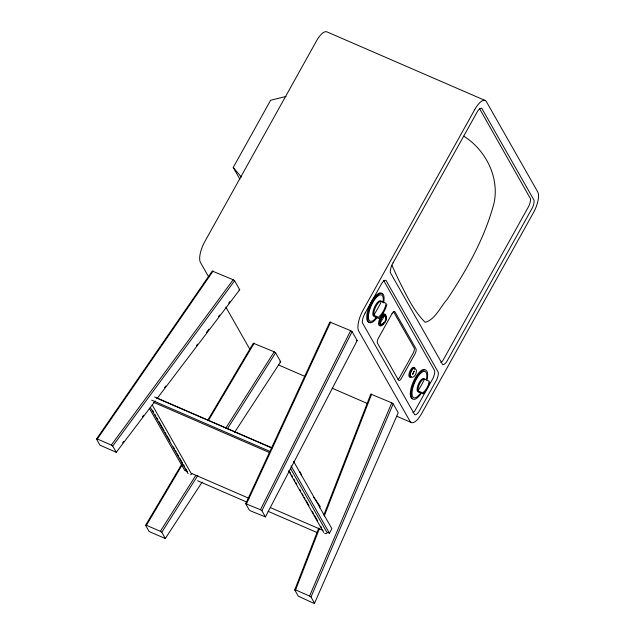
<?xml version="1.0" encoding="UTF-8"?>
<svg xmlns="http://www.w3.org/2000/svg" width="635" height="635" viewBox="0 0 635 635"><rect width="100%" height="100%" fill="white"/><g stroke="black" fill="none" stroke-linecap="round" stroke-linejoin="round"><path stroke-width="0.95" d="M412.758 373.896L412.686 374.452L414.274 371.03L413.845 371.562M385.707 315.976L385.262 315.031A6.731 6.048 -29.6 0 1 379.873 324.715L379.762 324.342A5.81 2.111 -66.6 0 1 381.468 317.945A5.81 2.111 -66.6 0 1 385.056 314.833L380.174 323.159L379.873 324.715L380.413 325.493A5.81 2.111 -66.6 0 0 383.238 323.572M323.794 515.104L370.8 394.081L391.771 402.852L393.192 403.86L398.24 412.766L314.515 603.242L313.666 603.25L298.291 596.17L294.735 589.939L318.77 528.042M294.735 589.939L295.585 589.931L319.262 528.955M324.287 516.017L371.65 394.065M314.515 603.242L311.007 597.043L309.586 596.043L391.771 402.852M311.007 597.043L393.192 403.86M245.697 503.722L329.843 322.048L350.671 330.66L352.092 331.653L357.195 340.582L265.422 516.914L250.642 510.937L249.222 509.937L245.697 503.722L260.453 509.707L261.874 510.699L265.422 516.914M246.547 503.706L330.692 322.032M413.052 373.237L413.607 372.031M260.453 509.707L350.671 330.66M261.874 510.699L352.092 331.653M239.911 179.221L233.228 167.465L270.637 100.259L286.028 96.449M299.379 472.146L299.712 471.551A110.911 22.352 -63.9 0 1 301.522 475.837M290.282 468.019L326.692 532.019L329.406 533.194L331.899 528.717L293.545 461.296M202.136 482.084L165.306 538.512L149.138 531.535L145.582 525.32L181.832 464.05M207.51 420.648L253.317 343.21L274.193 351.814L275.614 352.814L280.67 361.744L234.632 432.284M145.582 525.32L146.423 525.304L182.166 464.883M208.344 420.632L254.159 343.194M146.423 525.304L160.361 531.304L195.834 475.369M225.488 428.617L274.193 351.814M165.306 538.512L161.782 532.297L197.787 475.528M227.433 428.776L275.614 352.814M155.226 401.002L116.276 452.303L99.997 445.191L96.488 438.999L212.273 271.034L233.172 279.757L234.601 280.757L239.72 289.719L157.02 398.629M96.488 438.999L97.338 438.983L213.122 271.018M97.338 438.983L111.284 445.064L233.172 279.757M116.276 452.303L112.712 446.064L234.601 280.757M122.618 442.841L123.817 441.261M142.391 416.79L143.589 415.219M164.56 387.588L165.759 386.016M196.326 345.757L197.525 344.186M206.51 332.343L208.907 329.184M218.496 316.555L219.694 314.984M228.679 303.141L229.878 301.562M190.635 474.805L191.865 473.766M327.517 532.574L326.279 533.614L324.707 533.583M412.536 377.388C415.409 376.404 416.806 372.539 416.338 369.745M356.354 340.598L357.195 340.582M279.829 361.759L280.67 361.744M238.871 289.727L239.72 289.719M485.172 100.489L326.914 31.869A16.923 6.144 -66.6 0 0 316.492 40.942L204.764 241.673A16.923 6.144 -66.6 0 0 200.454 262.453L208.764 277.074M278.495 364.942L304.871 376.38M332.153 388.207L367.625 403.59M396.732 416.211L411.282 422.513M154.615 396.946L272.177 447.921M156.861 398.177L271.526 447.889M151.709 400.145L270.177 451.501M153.4 402.241L269.153 452.422M187.428 471.638L184.714 470.464L149.273 408.17M248.92 498.3L191.048 473.202L152.209 404.94M270.621 507.706L323.072 530.447M197.564 480.735L246.396 501.904M268.097 511.318L316.936 532.487M295.585 589.931L309.586 596.043M381.492 301.292L386.128 303.451A25.845 24.979 47.1 0 1 378.42 317.302L373.785 315.143A8.461 3.072 -66.6 0 1 376.277 305.824A8.461 3.072 -66.6 0 1 381.492 301.292A56.483 20.511 -66.6 0 1 373.785 315.143M424.521 379.071L429.157 381.23A18.613 17.986 47.1 0 1 422.656 392.914L418.02 390.755A7.144 2.596 -66.6 0 1 420.124 382.897A7.144 2.596 -66.6 0 1 424.521 379.071A40.307 14.637 -66.6 0 1 418.02 390.755M463.685 136.12C485.64 149.876 499.562 177.221 494.046 203.025C484.902 237.847 466.844 269.804 447.024 299.569C440.309 306.911 435.364 319.334 425.267 322.358C413.115 310.499 406.146 294.553 398.51 279.662L391.858 265.176M160.361 531.304L161.782 532.297M111.284 445.064L112.712 446.064M384.056 316.19L383.961 316.103A4.215 1.532 -66.6 0 0 381.365 318.357A4.215 1.532 -66.6 0 0 380.127 322.993L380.174 323.159M233.228 167.465L241.395 177.125M313.507 496.903L320.246 506.468A4.588 2.016 -68 0 0 319.318 507.817M479.393 108.331L530.439 198.668A8.39 3.048 -66.6 0 1 528.931 205.946L443.087 360.172A8.39 3.048 -66.6 0 1 440.841 362.537M383.627 280.384L434.673 370.721A8.39 3.048 -66.6 0 1 433.165 378L415.155 410.361A8.39 3.048 -66.6 0 1 412.917 412.718M393.597 311.817L414.195 348.028A4.231 1.54 -66.6 0 1 413.115 353.227L399.653 377.42A4.231 1.54 -66.6 0 1 397.97 379.484M225.885 307.157L249.849 349.282M291.052 465.78L329.406 533.194M289.576 471.567L290.552 473.273M291.521 474.98L292.489 476.687M293.949 479.25L294.918 480.957M295.886 482.663L296.863 484.37M299.776 489.49L300.744 491.196M302.197 493.752L303.173 495.459M304.141 497.165L305.11 498.872M306.086 500.578L308.999 505.706M312.396 511.675L313.365 513.382M314.333 515.088L317.738 521.065M320.651 526.185L321.62 527.891M288.623 470.813L323.723 532.503M152.471 410.194L153.44 411.901M154.9 414.464L155.869 416.171M156.845 417.878L157.813 419.584M158.782 421.291L164.124 430.673M165.092 432.379L166.068 434.086M167.037 435.793L169.95 440.92M173.347 446.889L174.315 448.596M175.292 450.302L176.26 452.009M177.228 453.715L178.689 456.279M179.657 457.986L182.57 463.106M183.547 464.812L184.515 466.519M185.483 468.225L186.944 470.781M150.535 407.71L188.071 473.694M411.726 376.436A4.477 1.627 -66.6 0 1 410.266 374.515A4.477 1.627 -66.6 0 1 412.75 369.173A4.477 1.627 -66.6 0 1 414.861 369.689M380.683 325.279A6.35 2.302 -66.6 0 1 379.412 319.588A6.35 2.302 -66.6 0 1 384.818 314.388M384.104 322.58A6.35 2.302 -66.6 0 1 379.484 324.723A6.35 2.302 -66.6 0 1 383.04 315.381A6.35 2.302 -66.6 0 1 385.818 318.064M377.238 317.389A15.867 5.763 -66.6 0 1 367.617 317.698A15.867 5.763 -66.6 0 1 377.325 295.41A15.867 5.763 -66.6 0 1 383.58 302.839M418.624 391.819A7.144 2.596 -66.6 0 1 418.401 384.159A7.144 2.596 -66.6 0 1 424.132 379.174M419.529 392.216A7.144 2.596 -66.6 0 1 418.822 392.16L423.228 393.922A18.613 11.938 -48.7 0 0 429.728 382.238M373.832 316.42A8.461 3.072 -66.6 0 1 374.872 306.395A8.461 3.072 -66.6 0 1 381.198 301.49M411.583 377.134A5.286 1.921 -66.6 0 1 409.861 374.872A5.286 1.921 -66.6 0 1 412.79 368.562A5.286 1.921 -66.6 0 1 415.274 369.173M420.656 393.017A14.28 5.183 -66.6 0 1 412.004 393.303A14.28 5.183 -66.6 0 1 420.735 373.237A14.28 5.183 -66.6 0 1 426.363 379.928M375.579 316.873A8.461 3.072 -66.6 0 1 374.737 316.809L379.143 318.572A25.845 16.581 -48.7 0 0 386.85 304.721M376.626 317.111A14.28 5.183 -66.6 0 1 368.443 316.516A14.28 5.183 -66.6 0 1 377.023 296.823A14.28 5.183 -66.6 0 1 382.953 302.562M420.799 393.954A15.867 5.763 -66.6 0 1 411.178 394.264A15.867 5.763 -66.6 0 1 420.886 371.975A15.867 5.763 -66.6 0 1 427.133 379.405M370.189 322.342A15.867 5.763 -66.6 0 1 369.689 305.316A15.867 5.763 -66.6 0 1 382.429 294.235M410.678 376.745A5.286 1.921 -66.6 0 1 409.615 372.007A5.286 1.921 -66.6 0 1 414.123 367.673M385.588 315.603A6.731 6.048 -29.6 0 1 380.198 325.287M412.171 398.788A15.867 5.763 -66.6 0 1 413.25 381.881A15.867 5.763 -66.6 0 1 424.847 369.697M365.117 313.039L363.911 315.484A8.39 3.048 -66.6 0 0 362.394 322.77L414.695 414.695A8.39 3.048 -66.6 0 0 418.775 411.925L436.785 379.571A8.39 3.048 -66.6 0 0 438.293 372.285L386.001 280.368A8.39 3.048 -66.6 0 0 381.921 283.131L365.117 313.039M393.049 262.858L391.843 265.303A8.39 3.048 -66.6 0 0 390.327 272.59L442.619 364.506A8.39 3.048 -66.6 0 0 446.707 361.744L532.543 207.518A8.39 3.048 -66.6 0 0 534.059 200.231L481.767 108.315A8.39 3.048 -66.6 0 0 477.679 111.077L393.049 262.858M474.742 109.561L363.022 310.285A16.923 6.144 -66.6 0 0 358.712 331.073L410.059 421.338A16.923 6.144 -66.6 0 0 421.711 413.448L533.432 212.717A16.923 6.144 -66.6 0 0 537.75 191.929L486.394 101.663A16.923 6.144 -66.6 0 0 474.742 109.561M392.001 313.714L378.531 337.907A4.231 1.54 -66.6 0 0 377.452 343.106L398.542 380.182A4.231 1.54 -66.6 0 0 401.455 378.206L414.925 354.012A4.231 1.54 -66.6 0 0 416.004 348.813L394.914 311.745A4.231 1.54 -66.6 0 0 392.001 313.714"/></g></svg>
